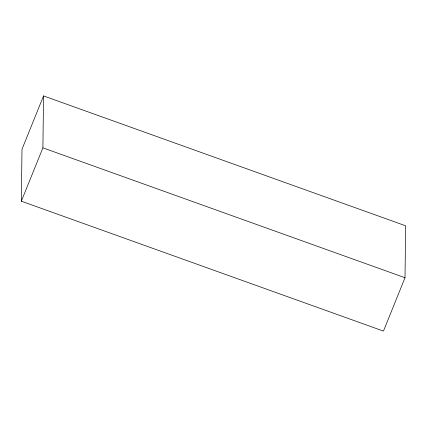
<?xml version="1.0" encoding="UTF-8"?>
<svg xmlns="http://www.w3.org/2000/svg" width="427" height="427" viewBox="0 0 427 427"><rect width="100%" height="100%" fill="white"/><g stroke="black" fill="none" stroke-linecap="round" stroke-linejoin="round"><path stroke-width="0.64" d="M21.35 201.202L21.991 149.274L43.543 95.91L405.65 225.798L405.009 277.726L383.457 331.09L21.35 201.202L42.903 147.838L43.543 95.91M42.903 147.838L405.009 277.726"/></g></svg>
